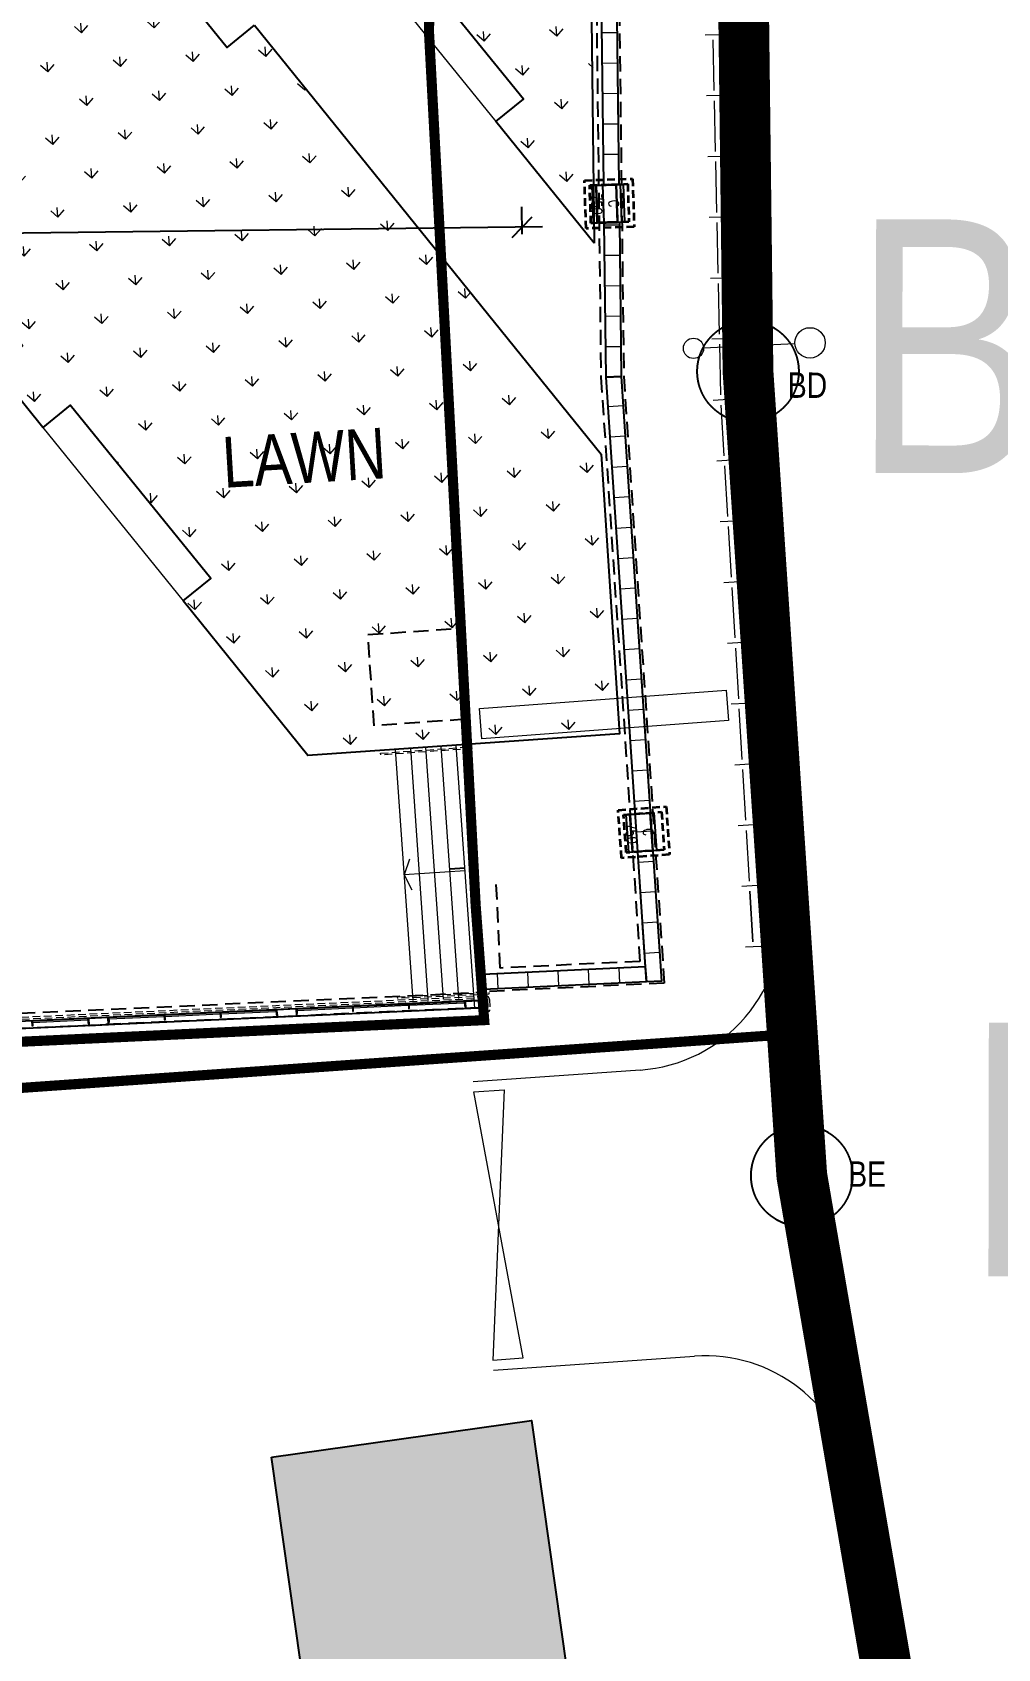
# Model space of a CAD drawing. Header units: millimetres. Extents: x 834681283 to 835686922, y 817551134 to 819407044.
# Drawn here: x 835320636 to 835339667, y 818085192 to 818117057 of the extents above; entities that cross this region are included whole.
import ezdxf
from ezdxf.xclip import XClip

# ---------------------------------------------------------------- set-up
doc = ezdxf.new("R2010")
doc.units = ezdxf.units.MM
doc.header["$LTSCALE"] = 1200
doc.header["$MEASUREMENT"] = 0
doc.header["$XCLIPFRAME"] = 0
for name, pattern in [('12027_SITE$0$HIDDENX2', [0.75, 0.5, -0.25]), ('P01-MAGP-EVA-GREENERY$0$HIDDEN', [0.375, 0.25, -0.125]), ('P01-MAGP-EVA-GREENERY$0$HIDDEN2', [0.1875, 0.125, -0.0625]), ('SITE BOUNDARY$0$CENTER', [2, 1.25, -0.25, 0.25, -0.25]), ('SITE BOUNDARY$0$DASHDOT', [1, 0.5, -0.25, 0, -0.25]), ('SITE BOUNDARY$0$PHANTOM', [2.5, 1.25, -0.25, 0.25, -0.25, 0.25, -0.25])]:
    doc.linetypes.add(name, pattern=pattern)
doc.layers.get('Defpoints').update_dxf_attribs({"color": 15})
for name, color, linetype, lineweight in [('12027_SITE$0$00_Base_Plan', 8, 'Continuous', 18), ('12027_SITE$0$11nw24d$0$BLDGPOLY-L', 8, 'Continuous', 0), ('AR-DIM_AR_', 4, 'Continuous', 25), ('P01-MAGP-EVA-GREENERY$0$AR-FURN_AR_', 9, 'Continuous', 13), ('P01-MAGP-EVA-GREENERY$0$AR-HATCH_AR_', 8, 'Continuous', 13), ('P01-MAGP-EVA-GREENERY$0$AR-PLANT_AR_BS_MI_', 7, 'Continuous', 25), ('P01-MAGP-EVA-GREENERY$0$AR-STAIR_AR_BS_MI_', 7, 'Continuous', 18), ('P01-MAGP-EVA-GREENERY$0$AR-WA-STEEL_AR_BS_MI_', 3, 'Continuous', 0), ('P01-MAGP-EVA-GREENERY$0$DR-FLD', 8, 'Continuous', 25), ('P01-MAGP-EVA-GREENERY$0$DR-PIT', 8, 'P01-MAGP-EVA-GREENERY$0$HIDDEN2', 35), ('P01-MAGP-EVA-GREENERY$0$LI-FIT', 8, 'Continuous', 25), ('P01-MAGP-EVA-GREENERY$0$RLP340', 8, 'P01-MAGP-EVA-GREENERY$0$HIDDEN2', 5), ('SITE BOUNDARY$0$AR-SIMS_BL_400', 1, 'SITE BOUNDARY$0$PHANTOM', 140)]:
    doc.layers.add(name, color=color, linetype=linetype, lineweight=lineweight)
for name, color, linetype in [('12027_SITE$0$AR-BLINE_AR_BS_', 6, 'Continuous'), ('12027_SITE$0$RLP061', 8, 'Continuous'), ('P01-MAAN-P-EVA$0$AW-TXT-FS', 4, 'Continuous'), ('P01-MAGP-EVA-GREENERY$0$0L_PAVE', 2, 'Continuous'), ('P01-MAGP-EVA-GREENERY$0$AR-LANDS_AR_MI_', 9, 'Continuous'), ('P01-MAGP-EVA-GREENERY$0$Landscape signage', 8, 'P01-MAGP-EVA-GREENERY$0$HIDDEN'), ('P01-MAGP-EVA-GREENERY$0$SURFACE CHANNEL', 8, 'Continuous'), ('SITE BOUNDARY$0$AR-SIMS_BL_SB_400', 4, 'SITE BOUNDARY$0$PHANTOM'), ('SITE BOUNDARY$0$AR-SITE-TXT_AR_BS_', 4, 'Continuous'), ('SITE BOUNDARY$0$XIQU-RLP0830A', 6, 'Continuous')]:
    doc.layers.add(name, color=color, linetype=linetype)
doc.layers.add('P01-MAGP-EVA-GREENERY$0$0L_UTIL_MANHOLE LID SIZE', color=8, linetype='Continuous', plot=False)
doc.styles.add('ARIAL', font='arial.ttf', dxfattribs={"width": 0.8})
doc.styles.add('P01-MAAN-P-EVA$0$ARIAL', font='arial.ttf', dxfattribs={"width": 0.8})
doc.styles.add('P01-MAGP-EVA-GREENERY$0$simplex', font='SIMPLEX.shx', dxfattribs={"width": 0.8})
doc.styles.add('SITE BOUNDARY$0$CAD_2500_2.5mm', font='arial.ttf', dxfattribs={"height": 6.250000000000001})
doc.dimstyles.new('DIM-500', dxfattribs={"dimscale": 400, "dimtxt": 2, "dimasz": 1, "dimexe": 1, "dimexo": 1, "dimgap": 1, "dimtad": 1, "dimdec": 0, "dimrnd": 0.1, "dimdsep": 46, "dimtxsty": 'ARIAL', "dimblk1": 'OBLIQUE', "dimblk2": 'OBLIQUE', "dimsah": 1, "dimcen": 5, "dimdle": 1, "dimclrd": 8, "dimclre": 8, "dimclrt": 4, "dimadec": 3, "dimazin": 2, "dimtfac": 1, "dimtdec": 0, "dimtix": 1, "dimtmove": 2, "dimatfit": 0, "dimldrblk": 'OBLIQUE', "dimfxl": 1, "dimtolj": 1, "dimarcsym": 0})
pattern_1 = [(93.99896719781333, (0, 1.588186776101813e-22), (-766.7729180866883, 666.5697951775445), [190.5, -1246.3409792]), (48.99896719781343, (0, 1.588186776101813e-22), (-766.7729181779772, 666.5697952569036), [190.4999999999999, -825.5000000000007]), (138.9989671978134, (0, 1.588186776101813e-22), (-666.5697952569036, -766.7729181779772), [190.4999999999999, -825.5000000000002])]

# ---------------------------------------------------------------- blocks, each defined once
blk = doc.blocks.new('SITE BOUNDARY$0$x-boundary')
at = {"layer": 'Defpoints', "color": 30, "linetype": 'SITE BOUNDARY$0$DASHDOT', "const_width": 1, "flags": 128}
blk.add_lwpolyline([(834949.3954564634, 818181.6126474156), (834966.1220000002, 818181.875), (835118.343, 818191.353), (835121.7105681469, 818191.5577918736, 0.3472249984914402), (835144.525800356, 818179.0100601336), (835205.8388638046, 818189.2638885644), (835226.760311512, 818192.7627352992, 0.04236734534605296), (835251.3438937684, 818199.0501133072), (835253.4962581748, 818199.8746463032), (835336.548, 818205.447), (835336.791, 818204.998), (835338.0059999999, 818193.445), (835338.387, 818177.043), (835337.676, 818162.317), (835336.3740000001, 818150.707), (835335.943, 818146.535), (835335.078, 818138.01), (835334.561, 818125.55), (835334.745, 818110.3709999999), (835335.806, 818094.515), (835339.776, 818071.453), (835344.225, 818019.2459999999), (835265.0079999999, 818008.1570059188), (835250.1450000006, 818006.082), (835219.5149999999, 818003.188), (835170.7829999999, 817998.958), (834937.715, 817969.156), (834936.337, 817964.5340000001), (834919.733, 817960.869036), (834910.448, 817961.875), (834892.2609999999, 817958.575), (834867.11, 817956.1579999999), (834854.7629999999, 817954.218), (834831.796, 817952.938), (834809.122, 817948.913), (834805.332, 817949.701), (834786.498, 817945.16), (834739.363, 817940.207), (834722.401, 817937.921), (834717.8940000001, 817936.6490000001), (834708.2590399999, 817935.0490000001), (834694.5809999999, 817933.5090000001), (834687.683, 817936.854), (834552.2509999999, 817919.4890000001), (834427.4809999999, 817871.8559976991), (834422.426, 817865.90602), (834398.36, 817846.373992), (834371.127, 817819.016), (834357.334, 817802.65), (834345.460018, 817778.03), (834335.418, 817757.9190000001, -0.3055422434766821), (834321.1309999999, 817746.233), (834302.565, 817746.0080385001), (834292.36, 817748.208), (834267.6009999999, 817746.622), (834095.099, 817746.458), (834084.478, 817748.7490000001), (834079.554, 817752.5240000001), (834078.066, 817752.6199630001), (834069.088, 817746.181), (834066.2109999999, 817746.056), (834061.445, 817746.7729999999), (834056.724, 817746.618), (834047.613, 817747.372), (834032.030983, 817756.594), (834014.286, 817769.672), (833995.2170000001, 817786.385), (833980.295, 817801.7629999999), (833962.533, 817823.975), (833953.531, 817838.011), (833947.358, 817854.992), (833946.924, 818070.715, -0.2154508515418256), (834003.5669999999, 818209.6619804449), (834003.5129999999, 818271.667), (834240.0059999999, 818271.9090000001), (834328.819, 818399.5030062578), (834368.25, 818372.187), (834334.0040000001, 818320.998), (834339.8389999826, 818317.115000011, -0.4149358039952789), (834340.6700001019, 818312.9480001539), (834325.1040000004, 818289.698, -0.3405885872195328), (834311.2229998113, 818285.0279999999, 0.3847237820261966), (834290.2579999996, 818276.0959999999, -0.0458058889657817), (834261.1319999867, 818214.4920000001), (834162.9800000002, 818056.875, 0.2356932062222075), (834159.885, 818024.2), (834158.3459999999, 818022.4049999999, 0.2102691850557803), (834181.316, 818000.738), (834182.8130000001, 818002.485, 0.2311735244485605), (834214.984000002, 818007.15), (834353.4700000021, 818101.5090000001, 0.02563671911603136), (834365.515999998, 818111.3049999982), (834369.3020000014, 818114.837), (834377.863, 818123.104, -0.4178936957615127), (834382.132, 818123.056), (834386.2199999987, 818118.822, 0.4262022271463924), (834389.1280000036, 818118.6900000033), (834428.7900000004, 818156.9890000001, -0.5375997577145221), (834433.6760000006, 818155.9040000001), (834433.728, 818152.4870000001), (834438.2799999999, 818169.875), (834460.8249999995, 818185.6390000001, -0.3901729404018224), (834489.6799999999, 818188.941), (834492.8119999999, 818186.375), (834497.7500000019, 818181.8120000004, 0.1251081027996165), (834546.3119999999, 818161.687), (834570.5620000005, 818158.5), (834615.0619999996, 818157.312), (834652.5619999999, 818159.937), (834669.6814234746, 818161.9059850451), (834700.2167568029, 818162.108325962), (834709.8281342128, 818162.6720262696), (834837.9847178684, 818163.5212497002, 0.02644429543037592), (834854.445244273, 818164.501851758, 0.001856966815730646), (834855.5961878177, 818164.6360715672, 0.05525627884412565), (834860.3160539342, 818165.7422156282, 0.2310861750518882), (834874.0166033007, 818180.130981288), (834880.6890000012, 818180.535), (834904.7433445249, 818180.9122877186, 0.07731153682373477), (834909.1861099771, 818172.2806775658, 0.2675364860743751), (834920.0296747052, 818167.4602500092, 0.03637713302788992), (834937.2444777816, 818170.5438335758, 0.2494171956158532)], format="xyb", close=True, dxfattribs=at)
at = {"layer": 'Defpoints', "color": 30}
for centre in [(835334.7450000166, 818110.3712999889), (835335.8060000166, 818094.515299989)]:
    blk.add_circle(centre, 1, dxfattribs=at)
at = {"layer": 'Defpoints', "color": 30, "style": 'SITE BOUNDARY$0$CAD_2500_2.5mm', "oblique": 359.9999987515612, "width": 0.8}
for s, p in [('BD', (835336.805628781, 818108.3708026812)), ('BE', (835339.0269270265, 818092.5321910282))]:
    blk.add_text(s, height=5, rotation=359.909184058951, dxfattribs=at).set_placement(p)
blk = doc.blocks.new('SITE BOUNDARY')
at = {"layer": 'SITE BOUNDARY$0$AR-SIMS_BL_400', "ltscale": 3, "const_width": 0.2}
blk.add_lwpolyline([(835205.967713655, 818187.3215969054), (835227.4017731363, 818191.1423574201, 0.04919379695137301), (835256.6874020555, 818199.3961517689), (835258.8234410972, 818200.232073454), (835285.938085068, 818202.0513295376), (835285.9727178891, 818201.4156632093), (835309.2716431464, 818202.6718212748), (835309.2208451042, 818203.6140114499), (835336.548215934, 818205.4478256224), (835336.7910000669, 818204.998000004), (835338.0060000003, 818193.445), (835338.3870000002, 818177.043), (835337.6760000006, 818162.317), (835336.3740000002, 818150.7069999996), (835335.9430000004, 818146.5350000003), (835335.0780000007, 818138.0100000005), (835334.5610000003, 818125.5499999999), (835334.7450000006, 818110.3709999997), (835335.6156377018, 818097.3093875501), (835212.7614046936, 818088.7203368283)], format="xyb", close=True, dxfattribs=at)
at = {"layer": 'SITE BOUNDARY$0$AR-SIMS_BL_400', "color": 4}
for centre in [(835334.7450000669, 818110.371000004), (835335.806, 818094.515)]:
    blk.add_circle(centre, 0.4, dxfattribs=at)
at = {"layer": 'SITE BOUNDARY$0$AR-SIMS_BL_SB_400', "ltscale": 5, "const_width": 0.5}
blk.add_lwpolyline([(835057.2545908584, 818187.552443173), (835118.3382164289, 818191.3527021519), (835119.7278151001, 818191.4372147409, 0.3759908120747065), (835144.6618437314, 818176.3934268437), (835227.4017731363, 818191.1423574201, 0.0491937969499723), (835256.6874020555, 818199.3961517689), (835258.8234410972, 818200.232073454), (835285.938085068, 818202.0513295376), (835285.9727178891, 818201.4156632093), (835309.2716431464, 818202.6718212748), (835309.2208451042, 818203.6140114499), (835336.548215934, 818205.4478256224), (835336.7910000669, 818204.998000004), (835338.0060000003, 818193.445), (835338.3870000002, 818177.043), (835337.6760000006, 818162.317), (835336.3740000002, 818150.7069999996), (835335.9430000004, 818146.5350000003), (835335.0780000007, 818138.0100000005), (835334.5610000003, 818125.5499999999), (835334.7450000006, 818110.3709999997), (835335.6156373599, 818097.309387531), (835335.806, 818094.515), (835339.776, 818071.453)], format="xyb", dxfattribs=at)
at = {"layer": 'SITE BOUNDARY$0$XIQU-RLP0830A', "color": 212, "linetype": 'SITE BOUNDARY$0$CENTER', "ltscale": 0.8, "true_color": 0xb300b3, "const_width": 0.2}
blk.add_lwpolyline([(835253.3142603979, 818083.3750240112), (835255.0961056527, 818094.0481900069), (835286.8595096358, 818095.5898073158), (835320.0389396354, 818097.1393873137), (835327.5924196368, 818097.4920173134), (835329.543847488, 818097.582709993), (835329.3764846266, 818099.8408723108, -0.05534238246259673), (835330.4255170673, 818151.4921325732, 0.06463781945915717), (835330.9138293717, 818205.0722543845)], format="xyb", dxfattribs=at)
at = {"layer": 'Defpoints'}
blk.add_blockref('SITE BOUNDARY$0$x-boundary', (-7.830330895686188e-06, 7.990685761072314e-06), dxfattribs=at)
at = {"layer": 'SITE BOUNDARY$0$AR-SITE-TXT_AR_BS_', "color": 4, "style": 'SITE BOUNDARY$0$CAD_2500_2.5mm', "oblique": 359.9999987515612, "width": 0.8}
for s, p in [('BD', (835335.5287194647, 818109.851261277)), ('BE', (835336.7196422121, 818094.2987729377))]:
    blk.add_text(s, height=0.5, rotation=359.9091840593211, dxfattribs=at).set_placement(p)
blk = doc.blocks.new('P01-MAAN-P-EVA')
at = {"layer": 'P01-MAAN-P-EVA$0$AW-TXT-FS', "style": 'P01-MAAN-P-EVA$0$ARIAL', "width": 0.8}
blk.add_text('LAWN', height=999.9999999999999, rotation=3.41720713325583, dxfattribs=at).set_placement((835324412.0189475, 818108075.8777609))
blk = doc.blocks.new('P01-MAGP-EVA-GREENERY$0$CATCHPIT COVER')
at = {"layer": 'Defpoints', "ltscale": 25.4}
for points in [[(-0.5826596021652222, 1.311302185058594e-06), (749.4173398017883, 9.5367431640625e-07), (749.417339682579, -74.99999916553497), (-0.5826596021652222, -74.99999916553497)], [(-0.5826598405838013, -74.99999976158142), (749.4173398017883, -74.99999940395355), (749.4173395633698, -474.9999996423721), (-0.5826600790023804, -474.9999997615814)], [(7.417340040206909, -82.99999976158142), (741.4173400402069, -82.99999940395355), (741.4173398017883, -466.9999997615814), (7.41733980178833, -466.9999998807907)], [(-0.5826601982116699, -475.0000001192093), (749.417339682579, -475.0000002384186), (749.4173398017883, -550.0000002384186), (-0.5826601982116699, -550.0000004768372)]]:
    blk.add_lwpolyline(points, close=True, dxfattribs=at)
for points in [[(599.4173409938812, -75.00000071525574), (674.4173412322998, -75.00000071525574)], [(599.4173407554626, -475.0000003576279), (674.4173412322998, -475.0000001192093)]]:
    blk.add_lwpolyline(points, dxfattribs=at)
at = {"layer": 'P01-MAGP-EVA-GREENERY$0$0L_UTIL_MANHOLE LID SIZE', "ltscale": 25.4}
for points in [[(149.4173415899277, -75), (74.4173412322998, -75.00000071525574)], [(149.4173413515091, -475.0000005960464), (74.4173413515091, -475.0000002384186)]]:
    blk.add_lwpolyline(points, dxfattribs=at)
at = {"layer": 'P01-MAGP-EVA-GREENERY$0$DR-PIT', "linetype": 'P01-MAGP-EVA-GREENERY$0$HIDDEN2'}
for points in [[(849.4322682970418, -699.9894439444189), (-100.5826595862707, -700.0897376228927), (-100.5826597373114, 250.2770612496669), (849.2907991570135, 247.6489475879261)], [(749.4173401594162, -600.0000020265579), (-0.5826596021652222, -600.0791800022125), (-0.5826597213745117, 149.9999980926514), (749.3056854009628, 147.92520403862)]]:
    blk.add_lwpolyline(points, close=True, dxfattribs=at)
at = {"layer": 'Defpoints', "ltscale": 25.4, "insert": (376.9602319002151, -305.1744832992554), "char_height": 199.9999999999999, "attachment_point": 5, "style": 'P01-MAGP-EVA-GREENERY$0$simplex'}
blk.add_mtext_dynamic_manual_height_columns('C\\P750', width=936.644001029827, gutter_width=2.5, heights=[0], dxfattribs=at)
blk = doc.blocks.new('P01-MAGP-EVA-GREENERY$0$ST-ARR')
at = {"color": 4}
blk.add_lwpolyline([(-305.5555555554456, -124.9999999999854), (5.820766091346741e-11, 1.455191522836685e-11), (305.5555555556202, -124.9999999999854)], dxfattribs=at)
blk = doc.blocks.new('P01-MAGP-EVA-GREENERY')
at = {"layer": 'P01-MAGP-EVA-GREENERY$0$AR-HATCH_AR_'}
h = blk.add_hatch(dxfattribs=at)
h.set_pattern_fill('GRASS', color=256, scale=40, style=0)
h.set_pattern_definition(pattern_1)
h.paths.add_polyline_path([(835331714.1250938, 818112899.8352692), (835329773.8930752, 818115295.9014775), (835330317.5478289, 818115736.10606), (835327548.6838206, 818119155.6662806), (835327004.9386377, 818118715.3884754), (835326060.9768983, 818119881.1226797), (835326604.7529092, 818120321.425447), (835323835.8889015, 818123740.9856666), (835323292.0224597, 818123300.6096786), (835322348.0607196, 818124466.3438823), (835322891.9579908, 818124906.7448343), (835320123.0939823, 818128326.3050554), (835319579.1062827, 818127885.8308809), (835317272.330077, 818130734.556428), (835321815.3282982, 818146576.7732637), (835331913.4138286, 818134105.5895982), (835331560.2458615, 818125594.0355823)])
h = blk.add_hatch(dxfattribs=at)
h.set_pattern_fill('GRASS', color=256, scale=40, style=0)
h.set_pattern_definition(pattern_1)
edge = h.paths.add_edge_path()
edge.add_line((835325017.963059, 818117195.9144654), (835331847.0722041, 818108739.804473))
edge.add_line((835331847.0722047, 818108739.8044736), (835332214.3117846, 818103230.3473701))
edge.add_line((835332214.3117847, 818103230.3473701), (835326070.4067733, 818102800.1792548))
edge.add_line((835326070.4067726, 818102800.179254), (835323607.0008553, 818105846.1930418))
edge.add_line((835323607.0008553, 818105846.1930425), (835324153.3979411, 818106288.6181288))
edge.add_line((835324153.3979412, 818106288.6181288), (835321384.5339328, 818109708.1783493))
edge.add_line((835321384.5339334, 818109708.1783491), (835320840.1669492, 818109267.3970637))
edge.add_line((835320840.1669484, 818109267.3970633), (835319896.9281168, 818110433.7166156))
edge.add_line((835319896.9281169, 818110433.7166154), (835320440.6030215, 818110873.9375149))
edge.add_line((835320440.6030213, 818110873.9375155), (835317671.7390128, 818114293.497736))
edge.add_line((835317671.7390131, 818114293.4977362), (835317130.0942097, 818113854.9206374))
edge.add_line((835317130.0942101, 818113854.9206365), (835314666.6882931, 818116900.9344246))
edge.add_arc((835364604.6168741, 818114410.2968973), 49999.99986295878, 164.4659907611085, 177.1447579970446, ccw=False)
edge.add_line((835316431.0341096, 818127800.8125691), (835323689.2017891, 818118836.9409575))
edge.add_line((835323689.2017888, 818118836.9409564), (835323150.6210527, 818118400.8448744))
edge.add_line((835323150.6210533, 818118400.8448752), (835324479.3823236, 818116759.818385))
edge.add_line((835324479.3823242, 818116759.8183849), (835325017.9630597, 818117195.914466))
h = blk.add_hatch(dxfattribs=at)
h.set_pattern_fill('_USER', color=256, scale=600, angle=90, style=0, pattern_type=0)
h.set_pattern_definition([(180.6945060352657, (835331900.1826069, 818114051.2268251), (7.272672097060313, -599.9559219147428), [])])
h.paths.add_polyline_path([(835332060.3715625, 818125586.6963207), (835332200.0815219, 818114061.3839918), (835331900.1826069, 818114051.2268251), (835331760.296142, 818125591.099878)])
h = blk.add_hatch(dxfattribs=at)
h.set_pattern_fill('_USER', color=256, scale=600, angle=90, style=0, pattern_type=0)
h.set_pattern_definition([(180.6945060349086, (835331946.1297559, 818110260.836761), (7.272672093320759, -599.9559219147883), [])])
h.paths.add_polyline_path([(835332209.1745095, 818113311.2619255), (835332246.0087173, 818110272.6399654), (835331946.1297559, 818110260.836761), (835331909.2755942, 818113301.1047589)])
h = blk.add_hatch(dxfattribs=at)
h.set_pattern_fill('_USER', color=256, scale=600, angle=90, style=0, pattern_type=0)
h.set_pattern_definition([(183.8134788827142, (835332663.3051119, 818099501.5202949), (39.9051793441612, -598.6715098127778), [])])
h.paths.add_polyline_path([(835331946.1297559, 818110260.8367608), (835332246.0087173, 818110272.6399654), (835333040.4526963, 818098354.1124812), (835332740.7363236, 818098339.8700747)])
h = blk.add_hatch(dxfattribs=at)
h.set_pattern_fill('_USER', color=256, scale=600, angle=90, style=0, pattern_type=0)
h.set_pattern_definition([(92.72062673499798, (835329204.7682168, 818098472.1807612), (-599.3237110207713, -28.47963146340894), [])])
h.paths.add_polyline_path([(835332740.7363234, 818098339.870075), (835329530.5221009, 818098187.3219324), (835329516.2822851, 818098486.9837879), (835332720.7801033, 818098639.2602891)])
at = {"color": 4}
blk.add_line((835329162.8907361, 818100578.4295689), (835328863.6210057, 818100557.5100003), dxfattribs=at)
at = {"layer": 'P01-MAGP-EVA-GREENERY$0$0L_PAVE'}
blk.add_line((835332102.9209963, 818103222.5482962), (835332102.811184, 818103222.5406199), dxfattribs=at)
at = {"layer": 'P01-MAGP-EVA-GREENERY$0$AR-FURN_AR_'}
for points in [[(835327548.6838207, 818119155.6662809), (835327004.6628764, 818118715.1651889), (835329773.5268837, 818115295.6049666), (835330317.5478292, 818115736.1060604)], [(835321384.5339332, 818109708.1783495), (835320840.5129888, 818109267.6772578), (835323609.3769952, 818105848.1170355), (835324153.3979412, 818106288.6181291)]]:
    blk.add_lwpolyline(points, close=True, dxfattribs=at)
at = {"layer": 'P01-MAGP-EVA-GREENERY$0$AR-HATCH_AR_'}
blk.add_lwpolyline([(835336548.2159352, 818205447.8256238), (835336791.0000678, 818204998.0000055), (835338006.0000677, 818193445.000006), (835338387.0000678, 818177043.0000056), (835337676.0000678, 818162317.0000048), (835336374.000069, 818150707.0000061), (835335943.0000682, 818146535.0000048), (835335078.000002, 818138010.0000019), (835334561.0000678, 818125550.0000057), (835334745.0000684, 818110371.0000049), (835335444.8404423, 818099871.749027)], dxfattribs=at)
at = {"layer": 'P01-MAGP-EVA-GREENERY$0$AR-LANDS_AR_MI_'}
blk.add_lwpolyline([(835331714.1250938, 818112899.8352692), (835329773.8930752, 818115295.9014775), (835330317.5478289, 818115736.10606), (835327548.6838206, 818119155.6662806), (835327004.9386377, 818118715.3884754), (835326060.9768983, 818119881.1226797), (835326604.7529092, 818120321.425447), (835323835.8889015, 818123740.9856666), (835323292.0224597, 818123300.6096786), (835322348.0607196, 818124466.3438823), (835322891.9579908, 818124906.7448343), (835320123.0939823, 818128326.3050554), (835319579.1062827, 818127885.8308809), (835317272.330077, 818130734.556428), (835321815.3282982, 818146576.7732637), (835331913.4138286, 818134105.5895982), (835331560.2458615, 818125594.0355823), (835331714.1250939, 818112899.8352692)], dxfattribs=at)
blk.add_lwpolyline([(835325017.963059, 818117195.9144654), (835331847.0722047, 818108739.8044736), (835332214.3117847, 818103230.3473701), (835326070.4067726, 818102800.179254), (835323607.0008553, 818105846.1930425), (835324153.3979412, 818106288.6181288), (835321384.5339334, 818109708.1783491), (835320840.1669484, 818109267.3970633), (835319896.9281169, 818110433.7166154), (835320440.6030213, 818110873.9375155), (835317671.7390131, 818114293.4977362), (835317130.0942101, 818113854.9206365), (835314666.6882925, 818116900.9344252, -0.05537806426076596), (835316431.0341096, 818127800.8125691), (835323689.2017888, 818118836.9409564), (835323150.6210533, 818118400.8448752), (835324479.3823242, 818116759.8183849)], format="xyb", close=True, dxfattribs=at)
at = {"layer": 'P01-MAGP-EVA-GREENERY$0$AR-PLANT_AR_BS_MI_'}
for p, q in [((835288722.4585937, 818096128.2703557), (835329567.6450996, 818097984.0127292)), ((835288732.9146389, 818095978.5906748), (835329574.4531112, 818097834.1673056))]:
    blk.add_line(p, q, dxfattribs=at)
at = {"layer": 'P01-MAGP-EVA-GREENERY$0$AR-PLANT_AR_BS_MI_', "linetype": 'P01-MAGP-EVA-GREENERY$0$HIDDEN'}
blk.add_lwpolyline([(835289009.8048915, 818096291.4535455), (835329560.8368907, 818098133.8581449), (835329574.4531112, 818097834.1673056), (835288732.9146389, 818095978.5906748), (835288479.4214545, 818099607.3795596), (835288779.2093316, 818099628.3372426), (835289009.8049846, 818096291.4535502)], close=True, dxfattribs=at)
at = {"layer": 'P01-MAGP-EVA-GREENERY$0$AR-STAIR_AR_BS_MI_'}
for p, q in [((835329166.3773309, 818100528.5512805), (835327969.2984086, 818100444.8730065)), ((835328070.2227728, 818097900.9640232), (835329149.1097137, 818097949.9817021)), ((835328071.431285, 818097875.9931414), (835329150.3182257, 818097925.0108204)), ((835320647.8794569, 818097563.7405175), (835321726.7663976, 818097612.7581952)), ((835322151.3302866, 818097632.047646), (835323230.2154812, 818097681.0652452)), ((835322152.5387992, 818097607.0767637), (835323231.4239936, 818097656.0943627)), ((835323255.1898274, 818097682.1999187), (835324334.0767683, 818097731.217597)), ((835323256.3983394, 818097657.2290363), (835324335.2852807, 818097706.2467141)), ((835324359.0511144, 818097732.3522711), (835325437.938056, 818097781.369949)), ((835324360.2596265, 818097707.3813882), (835325439.1465673, 818097756.3990666)), ((835325862.5019448, 818097800.6593994), (835326941.3871392, 818097849.6769989)), ((835325863.7104574, 818097775.688517), (835326942.5956515, 818097824.7061155)), ((835326966.3614856, 818097850.8116727), (835328045.2484268, 818097899.8293505)), ((835326967.5699975, 818097825.8407902), (835328046.4569387, 818097874.8584679)), ((835320649.0879683, 818097538.769635), (835321727.9749092, 818097587.7873127))]:
    blk.add_line(p, q, dxfattribs=at)
at = {"layer": 'P01-MAGP-EVA-GREENERY$0$AR-STAIR_AR_BS_MI_', "ltscale": 25.4}
for points in [[(835328142.3856194, 818097968.7338296), (835327796.2111981, 818102921.0121833)], [(835328442.1393821, 818097982.7289643), (835328095.4785686, 818102941.9655148)], [(835328741.893144, 818097996.724099), (835328394.745939, 818102962.9188467)], [(835329041.6469072, 818098010.7192339), (835328694.0133091, 818102983.8721793)], [(835329356.3970398, 818097810.1803249), (835328993.2806804, 818103004.8255109)]]:
    blk.add_lwpolyline(points, dxfattribs=at)
at = {"layer": 'P01-MAGP-EVA-GREENERY$0$AR-WA-STEEL_AR_BS_MI_', "color": 7}
for points in [[(835328049.6491772, 818097808.8988328), (835328074.6199503, 818097810.1073401), (835328069.7859231, 818097909.9904327), (835328044.8151503, 818097908.7819258)], [(835329153.5104642, 818097859.0511844), (835329178.4812374, 818097860.2596906), (835329173.6472106, 818097960.1427844), (835329148.6764371, 818097958.9342765)], [(835329553.0428346, 818097878.3872925), (835329578.0136077, 818097879.5957985), (835329573.1795803, 818097979.4788917), (835329548.2088078, 818097978.2703848)], [(835321731.1671473, 818097521.8276824), (835321756.1379207, 818097523.0361898), (835321751.3038938, 818097622.9192817), (835321726.3331203, 818097621.7107756)], [(835322130.6995178, 818097541.1637911), (835322155.6702908, 818097542.3722976), (835322150.8362639, 818097642.2553896), (835322125.8654914, 818097641.0468835)], [(835323234.6162307, 818097590.1347315), (835323259.5870044, 818097591.3432382), (835323254.7529773, 818097691.2263308), (835323229.7822045, 818097690.0178233)], [(835324338.477519, 818097640.2870827), (835324363.4482923, 818097641.4955893), (835324358.6142646, 818097741.3786819), (835324333.6434917, 818097740.170175)], [(835325442.3388058, 818097690.439433), (835325467.309579, 818097691.6479404), (835325462.4755522, 818097791.531033), (835325437.5047787, 818097790.3225268)], [(835325841.8711768, 818097709.7755411), (835325866.8419492, 818097710.9840484), (835325862.0079224, 818097810.8671409), (835325837.0371493, 818097809.658634)], [(835326945.7878902, 818097758.7464824), (835326970.7586628, 818097759.954989), (835326965.9246356, 818097859.8380815), (835326940.9538635, 818097858.6295747)], [(835320627.3058609, 818097471.6753321), (835320652.2766335, 818097472.8838387), (835320647.4426067, 818097572.7669306), (835320622.471834, 818097571.5584238)]]:
    blk.add_lwpolyline(points, close=True, dxfattribs=at)
at = {"layer": 'P01-MAGP-EVA-GREENERY$0$DR-FLD', "ltscale": 0.15}
for p, q in [((835332740.7363236, 818098339.8700747), (835332663.3051101, 818099501.5202948)), ((835332962.1058822, 818099529.4989223), (835333040.4526963, 818098354.1124812)), ((835333040.4526963, 818098354.1124812), (835332740.7363236, 818098339.8700747))]:
    blk.add_line(p, q, dxfattribs=at)
for points in [[(835332060.3715627, 818125586.6963208), (835332060.3715625, 818125586.6963207), (835332200.0815219, 818114061.3839918), (835331900.1826069, 818114051.2268251), (835331760.296142, 818125591.099878)], [(835331883.8886745, 818114050.6749713), (835332283.6594566, 818114064.2146621), (835332309.0463759, 818113314.644449), (835331909.2755942, 818113301.1047591)], [(835332209.1745095, 818113311.2619255), (835332246.0087173, 818110272.6399654), (835331946.1297559, 818110260.8367608), (835331946.1297559, 818110260.836761), (835331909.2755942, 818113301.1047589)], [(835331946.1297559, 818110260.8367608), (835332246.0087173, 818110272.6399654), (835333040.4526963, 818098354.1124812), (835332740.7363236, 818098339.8700747), (835331946.1297559, 818110260.8367608)], [(835332415.9088874, 818101641.889367), (835332814.8563524, 818101670.8879979), (835332869.2287875, 818100922.8615019), (835332470.281321, 818100893.862871)], [(835332740.7363234, 818098339.870075), (835329530.5221009, 818098187.3219324), (835329516.2822851, 818098486.9837879), (835332720.7801033, 818098639.2602891)]]:
    blk.add_lwpolyline(points, close=True, dxfattribs=at)
at = {"layer": 'P01-MAGP-EVA-GREENERY$0$Landscape signage'}
blk.add_lwpolyline([(835327250.0871415, 818105183.2504288), (835329045.7046951, 818105308.7797141), (835329171.2339804, 818103513.1621606), (835327375.6164268, 818103387.6328753)], close=True, dxfattribs=at)
at = {"layer": 'P01-MAGP-EVA-GREENERY$0$LI-FIT'}
for points in [[(835329173.6472107, 818097960.1427842), (835329548.2088078, 818097978.2703848), (835329555.4598465, 818097828.4457318), (835329180.8982487, 818097810.3181307)], [(835321751.3038938, 818097622.9192816), (835322125.8654914, 818097641.0468835), (835322133.1165292, 818097491.2222297), (835321758.5549319, 818097473.0946294)]]:
    blk.add_lwpolyline(points, close=True, dxfattribs=at)
blk.add_lwpolyline([(835325462.6303767, 818097788.3319701), (835325462.4755522, 818097791.5310329), (835325837.0371493, 818097809.658634), (835325844.2881876, 818097659.8339809), (835325469.7265902, 818097641.7063794), (835325467.309577, 818097691.6479403)], dxfattribs=at)
at = {"layer": 'P01-MAGP-EVA-GREENERY$0$RLP340'}
for p, q in [((835288763.6785456, 818096205.2204925), (835329574.5245912, 818098059.4026575)), ((835288765.4940181, 818096165.2617135), (835329576.3400602, 818098019.4438779)), ((835329607.6665905, 818097990.9250014), (835329617.8223792, 818097781.08099)), ((835329647.6198275, 818097992.8586121), (835329657.7813338, 818097782.8964677))]:
    blk.add_line(p, q, dxfattribs=at)
for points in [[(835329298.8265364, 818102935.9605111), (835327503.2191752, 818102810.2854142), (835327500.7800072, 818102845.1795045), (835329296.3843738, 818102970.8974329), (835329298.8265359, 818102935.9605107)], [(835329637.3398509, 818098093.2803501), (835327838.7904589, 818098009.6927018), (835327836.3498114, 818098044.6075019), (835329634.899203, 818098128.1951497), (835329637.3398504, 818098093.2803497)]]:
    blk.add_lwpolyline(points, dxfattribs=at)
for centre, radius, start, end in [((835329577.7016627, 818097989.4747926), 70, 2.770776208531076, 92.60136536093184), ((835329577.7016627, 818097989.4747926), 30.00000000000003, 2.770776208531076, 92.60136536093184), ((835329637.8609313, 818097781.991413), 20.00008731555241, 182.6013653609319, 2.601365360931927)]:
    blk.add_arc(centre, radius, start, end, dxfattribs=at)
at = {"layer": 'P01-MAGP-EVA-GREENERY$0$SURFACE CHANNEL', "linetype": 'P01-MAGP-EVA-GREENERY$0$HIDDEN'}
for points in [[(835335615.8322738, 818190840.7798926), (835335935.6267872, 818177073.668026), (835335232.4629768, 818162509.9686291), (835333506.5356266, 818146792.3774958), (835332633.1365863, 818138184.6014789), (835332110.3841325, 818125585.9623946), (835332295.9885448, 818110274.6071665), (835333093.3134983, 818098312.8582946), (835329432.6980637, 818098139.1564573), (835329330.3392849, 818100293.1886384)], [(835335166.074069, 818190825.1448061), (835335485.3745525, 818177079.3009275), (835334783.6500418, 818162545.4118456), (835333059.0217515, 818146839.6509229), (835332184.0800407, 818138216.6711372), (835331660.2710016, 818125592.5677303), (835331846.170101, 818110256.902361), (835332613.8025352, 818098740.6110982), (835329860.8325741, 818098609.9784348), (835329779.8320683, 818100314.5483625)]]:
    blk.add_lwpolyline(points, dxfattribs=at)
at = {"layer": 'P01-MAGP-EVA-GREENERY$0$AR-STAIR_AR_BS_MI_', "xscale": -0.9999999999999996, "rotation": 93.99859565082438}
blk.add_blockref('P01-MAGP-EVA-GREENERY$0$ST-ARR', (835327969.2984089, 818100444.8730065), dxfattribs=at)
at = {"layer": 'P01-MAGP-EVA-GREENERY$0$DR-PIT'}
for p, rotation in [((835332223.8136834, 818114061.5596621), 271.9387297181616), ((835332889.6987429, 818101675.7781715), 274.1574745266631)]:
    blk.add_blockref('P01-MAGP-EVA-GREENERY$0$CATCHPIT COVER', p, dxfattribs=dict(at, rotation=rotation))
blk = doc.blocks.new('_OBLIQUE')
at = {"color": 0, "linetype": 'ByBlock'}
blk.add_line((-0.5, -0.5), (0.5, 0.5), dxfattribs=at)
blk = doc.blocks.new('*D147')
at = {"layer": 'AR-DIM_AR_', "color": 8, "lineweight": -2, "transparency": 16777216}
for p, q in [((835330292.1281122, 818113080.6072252), (835330285.6583071, 818113614.3307241)), ((835330690.4773722, 818113219.20856), (835307327.6419224, 818112936.0038815)), ((835307731.2488813, 818112640.8738265), (835307722.7640865, 818113340.8229464))]:
    blk.add_line(p, q, dxfattribs=at)
at = {"layer": 'Defpoints', "color": 0, "transparency": 16777216}
for p in [(835307727.6125369, 818112940.8523319), (835330296.9765626, 818112680.6366106), (835307736.0973318, 818112240.903212)]:
    blk.add_point(p, dxfattribs=at)
at = {"layer": 'AR-DIM_AR_', "color": 8, "lineweight": -2, "transparency": 16777216, "xscale": 400, "yscale": 400, "zscale": 400}
for p, rotation in [((835330290.5067575, 818113214.3601096), 0.6945063724181466), ((835307727.6125369, 818112940.8523319), 180.6945063724181)]:
    blk.add_blockref('_OBLIQUE', p, dxfattribs=dict(at, rotation=rotation))
at = {"layer": 'AR-DIM_AR_', "color": 4, "transparency": 16777216, "insert": (835318999.2602211, 818113886.0052187), "char_height": 800, "attachment_point": 5, "rotation": 0.6945063724181203, "style": 'ARIAL'}
blk.add_mtext('\\A1;22565', dxfattribs=at)
blk = doc.blocks.new('12027_SITE$0$RAILING')
at = {"layer": '12027_SITE$0$00_Base_Plan'}
for p, q in [((-1.199999999953434, 0.15), (-1.199999999953434, -0.15)), ((-1.099999999976717, 0), (-0.1000000000931323, 0))]:
    blk.add_line(p, q, dxfattribs=at)
blk = doc.blocks.new('12027_SITE')
at = {"layer": '12027_SITE$0$RLP061'}
h = blk.add_hatch(color=253, dxfattribs=at)
h.dxf.hatch_style = 1
h.paths.add_polyline_path([(835325.349357885, 818088.9654807628), (835330.4783438604, 818089.6925796996), (835332.9106748325, 818072.5346266154), (835327.781688857, 818071.8075276784)])
at = {"layer": '12027_SITE$0$00_Base_Plan'}
blk.add_line((835333.8705146973, 818110.8362908892), (835335.6682267023, 818110.920317089), dxfattribs=at)
at = {"layer": '12027_SITE$0$00_Base_Plan', "linetype": 'Continuous'}
for p, q in [((835332.6213023074, 818096.5988255243), (835329.3279979626, 818096.3685822729)), ((835329.7255290712, 818090.682461538), (835333.693277783, 818090.9598569042)), ((835336.8565639671, 818088.4901663128), (835342.5404322653, 818056.3862687794))]:
    blk.add_line(p, q, dxfattribs=at)
at = {"layer": '12027_SITE$0$00_Base_Plan', "linetype": '12027_SITE$0$HIDDENX2'}
blk.add_lwpolyline([(835329.4955461909, 818103.1297344329), (835329.4513472873, 818103.7281042658), (835334.3164956127, 818104.0874710142), (835334.3606945162, 818103.4891011814)], close=True, dxfattribs=at)
at = {"layer": '12027_SITE$0$00_Base_Plan', "linetype": 'Continuous'}
blk.add_lwpolyline([(835330.310119636, 818090.9238199261), (835329.3419464226, 818096.1690692648), (835329.9404854474, 818096.2109146446), (835329.7115806112, 818090.8819745462)], close=True, dxfattribs=at)
at = {"layer": '12027_SITE$0$00_Base_Plan'}
for centre, radius in [((835333.6707328086, 818110.826952957), 0.2), ((835335.9678995353, 818110.9343239875), 0.2999999999999999)]:
    blk.add_circle(centre, radius, dxfattribs=at)
at = {"layer": '12027_SITE$0$00_Base_Plan', "linetype": 'Continuous', "extrusion": (0, 0, -1)}
blk.add_arc((-835562.5124095755, 818120.9432826231), 228.0888608780303, 354.6985188886439, 7.498671088506134, dxfattribs=at)
at = {"layer": '12027_SITE$0$00_Base_Plan', "linetype": 'Continuous'}
for centre, radius, start, end in [((835332.412075408, 818099.5915206482), 3, 273.999185908523, 5.301481112156871), ((835333.9025046821, 818087.9671617803), 2.999999999974287, 10.03995248112309, 93.9991859040871)]:
    blk.add_arc(centre, radius, start, end, dxfattribs=at)
at = {"layer": '12027_SITE$0$11nw24d$0$BLDGPOLY-L', "linetype": 'Continuous', "flags": 128}
blk.add_lwpolyline([(835325.349357885, 818088.9654807629), (835327.781688857, 818071.8075276784), (835332.9106748325, 818072.5346266154), (835330.4783438605, 818089.6925796996), (835325.349357885, 818088.9654807629)], dxfattribs=at)
at = {"layer": '12027_SITE$0$AR-BLINE_AR_BS_'}
blk.add_lwpolyline([(835325.349357885, 818088.9654807628), (835330.4783438604, 818089.6925796996), (835332.9106748325, 818072.5346266154), (835327.781688857, 818071.8075276784)], close=True, dxfattribs=at)
at = {"layer": '12027_SITE$0$00_Base_Plan'}
for p, rotation in [((835334.0748275493, 818115.8070091876), 271.2572311514905), ((835334.101156824, 818114.6072980686), 271.2572311514905), ((835334.1274860988, 818113.4075869495), 271.2572311514905), ((835334.1538153735, 818112.2078758305), 271.2572311514905), ((835334.1801446483, 818111.0081647114), 271.2572311514905), ((835334.206473923, 818109.8084535924), 271.2572311514905), ((835334.2774554135, 818108.6105547535), 273.3910959852254), ((835334.3484369041, 818107.4126559149), 273.3910959852254), ((835334.4194183946, 818106.2147570762), 273.3910959852254), ((835334.490399885, 818105.0168582374), 273.3910959852254), ((835334.5613813754, 818103.8189593987), 273.3910959852254), ((835334.6323628658, 818102.6210605599), 273.3910959852254), ((835334.7033443563, 818101.4231617211), 273.3910959852254), ((835334.7743258467, 818100.2252628823), 273.3910959852254), ((835334.8453073371, 818099.0273640435), 273.3910959852254)]:
    blk.add_blockref('12027_SITE$0$RAILING', p, dxfattribs=dict(at, rotation=rotation))
at = {"layer": '12027_SITE$0$00_Base_Plan', "xscale": -1, "rotation": 273.3910959856698}
blk.add_blockref('12027_SITE$0$RAILING', (835334.7743258467, 818100.2252628824), dxfattribs=at)

msp = doc.modelspace()

# ---------------------------------------------------------------- block references
ref = msp.add_blockref('SITE BOUNDARY', (0, 0), dxfattribs=dict(xscale=1000, yscale=1000, zscale=1000))
XClip(ref).set_block_clipping_path([(835171.4179906907, 818003.0079180738), (835381.5676709538, 818003.0079180738), (835380.9419443216, 818241.1415228392), (835171.4179906907, 818241.1415228392)])
ref = msp.add_blockref('12027_SITE', (0, 0), dxfattribs=dict(xscale=1000, yscale=1000, zscale=1000))
XClip(ref).set_block_clipping_path([(835171.4179906907, 818003.0079180738), (835381.5676709538, 818241.1415228392)])
ref = msp.add_blockref('P01-MAGP-EVA-GREENERY', (0, 0))
XClip(ref).set_block_clipping_path([(835304579.184374, 818174710.1626656), (835305796.165823, 818174873.3149368), (835307662.0338197, 818174689.8070786), (835310520.3633885, 818174065.1796945), (835313081.8681743, 818173026.565997), (835315581.7919986, 818171259.1109881), (835317651.2761323, 818169000.3924677), (835319046.8494221, 818167007.0337248), (835320133.4085228, 818164236.8954862), (835320669.2049217, 818161588.339545), (835320843.1778568, 818158211.368624), (835320023.4914253, 818155637.3225639), (835307775.6753732, 818112927.0695825), (835307486.5656325, 818111403.7745718), (835306472.3023188, 818108849.5676203), (835303557.4701333, 818104111.4948183), (835299124.0129836, 818101088.6384549), (835297415.7114913, 818099718.8653644), (835294427.9237889, 818098869.5449544), (835299696.7221286, 818083540.2194344), (835299696.7221286, 818003007.9180738), (835381567.6709538, 818003007.9180738), (835381567.6709538, 818241141.5228392), (835171417.9906907, 818241141.5228392), (835171417.9906907, 818003007.9180738), (835299646.7221286, 818003007.9180738), (835299646.7221286, 818083531.8665625), (835294380.6194693, 818098853.3491247), (835289071.6246588, 818097781.3911836), (835244007.6001352, 818094631.0239012), (835243402.3726704, 818094599.0591453), (835242636.0318141, 818094583.6296563), (835241827.5000405, 818094619.5304664), (835240278.7908783, 818094803.1013474), (835238615.9808831, 818095198.6516088), (835236837.1062446, 818095894.4355551), (835235914.818166, 818096333.9795084), (835235308.0351869, 818096662.1879468), (835233986.3356233, 818097536.8864938), (835232722.909551, 818098548.7006296), (835231238.5995908, 818100145.3524557), (835230243.8710234, 818101523.0034088), (835229459.3735335, 818102997.1350085), (835228749.5628562, 818104567.991932), (835228038.0088664, 818107442.8705243), (835228019.3892208, 818108529.8695997), (835224832.3401604, 818154118.6039063), (835224786.1936965, 818154547.7584285), (835224773.2807815, 818155026.8918852), (835224783.5408298, 818155896.2038279), (835224816.9600604, 818156261.0471077), (835224880.3945836, 818156930.3651428), (835224980.8038678, 818157693.5020338), (835225188.0995655, 818158657.4187651), (835225368.2602261, 818159369.90378), (835225838.1759521, 818160711.976452), (835226139.2108691, 818161405.4137219), (835226545.7954304, 818162235.3437661), (835227243.4511546, 818163421.3939792), (835227831.7674248, 818164241.3849411), (835228201.1016024, 818164708.4587804), (835228901.1138991, 818165512.979474), (835229693.714691, 818166280.4427017), (835231339.2155919, 818167719.4297662), (835233198.9440969, 818168772.0604982), (835234724.5905447, 818169505.6878428), (835236291.5872612, 818169941.2428173), (835238731.1858591, 818170106.814821)])

# ---------------------------------------------------------------- dimensions: what is measured, and where the dimension line sits
at = {"layer": 'AR-DIM_AR_'}
dim = msp.add_linear_dim(base=(835307727.6125369, 818112940.8523319), p1=(835330296.9765626, 818112680.6366106), p2=(835307736.0973318, 818112240.903212), angle=0.6945063724181197, dimstyle='DIM-500', dxfattribs=at)
dim.commit()
dim.dimension.update_dxf_attribs({"geometry": '*D147', "text_midpoint": (835318999.2602211, 818113886.0052187)})

# ---------------------------------------------------------------- next in the draw order: block references
msp.add_blockref('P01-MAAN-P-EVA', (2.384185791015625e-07, -2.384185791015625e-07))

doc.saveas('drawing.dxf')
